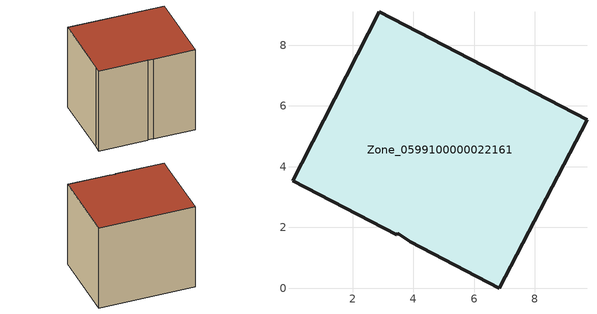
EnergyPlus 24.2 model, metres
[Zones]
Zone_0599100000022161
 floor ground (C_G): 0.33,4.11 2.89,9.1 9.72,5.54 6.83,0 3.9,1.52 3.48,1.8 3.46,1.76 0.02,3.54 z0
 wall outside (C_F): 6.83,0 9.72,5.54 2.89,9.1 0.33,4.11 0.02,3.54 3.46,1.76 3.48,1.8 3.9,1.52 6.83,0 z0:7.11
 roof outside (C_R): 2.89,9.1 0.33,4.11 0.02,3.54 3.46,1.76 3.48,1.8 3.9,1.52 6.83,0 9.72,5.54 z7.11
[BUILDING]
Pand.0599100000022161: North Axis=0; Terrain=City; Loads Convergence Tolerance Value=0.04; Temperature Convergence Tolerance Value=0.4; Solar Distribution=FullExterior; Maximum Number of Warmup Days=25; Minimum Number of Warmup Days=1
[Site:Location]
Rotterdam.The.Hague.AP_ZH_NLD Design_Conditions: Latitude=51.96; Longitude=4.45; Time Zone=1; Elevation=-4.5
[SITE:GROUNDTEMPERATURE:BUILDINGSURFACE]
18, 18, 18, 18, 18, 18, 18, 18, 18, 18, 18, 18
[MATERIAL] Thermal Absorptance=0.9; Solar Absorptance=0.7; Visible Absorptance=0.7
Name | Roughness | Thickness | Conductivity | Density | Specific Heat
G.TC.1946-1964 | MediumSmooth | 0.15 | 1 | 540 | 1210
F.TC.1946-1964 | Rough | 0.3 | 0.857143 | 1920 | 840
R.TC.1946-1964 | MediumRough | 0.2 | 0.235294 | 1500 | 1000
[CONSTRUCTION]
C_G: G.TC.1946-1964
C_F: F.TC.1946-1964
C_R: R.TC.1946-1964
[ZONE]
Zone_0599100000022161: Type=1; Multiplier=1; Ceiling Height=Autocalculate; Volume=Autocalculate; Floor Area=autocalculate; Part of Total Floor Area=Yes
[ZONEINFILTRATION:DESIGNFLOWRATE]
Infil_Zone_0599100000022161: Zone or ZoneList or Space or SpaceList=Zone_0599100000022161; Schedule=AlwaysOn; Design Flow Rate Calculation Method=Flow/Area; Flow Rate per Floor Area=0.003; Constant Term Coefficient=1; Temperature Term Coefficient=0; Velocity Term Coefficient=0; Velocity Squared Term Coefficient=0
[HVACTEMPLATE:ZONE:IDEALLOADSAIRSYSTEM]
Zone_0599100000022161: Maximum Heating Supply Air Temperature=50; Minimum Cooling Supply Air Temperature=13; Maximum Heating Supply Air Humidity Ratio=0.0156; Minimum Cooling Supply Air Humidity Ratio=0.0077; Heating Limit=NoLimit; Cooling Limit=NoLimit; Dehumidification Control Type=ConstantSensibleHeatRatio; Cooling Sensible Heat Ratio=0.7; Dehumidification Setpoint=60; Humidification Control Type=None; Humidification Setpoint=30; Outdoor Air Method=None; Outdoor Air Flow Rate per Person=0.00944; Outdoor Air Flow Rate per Zone Floor Area=0; Outdoor Air Flow Rate per Zone=0; Demand Controlled Ventilation Type=None; Outdoor Air Economizer Type=NoEconomizer; Heat Recovery Type=None; Sensible Heat Recovery Effectiveness=0.7; Latent Heat Recovery Effectiveness=0.65
[ZONECONTROL:THERMOSTAT]
ThermostatControl_Zone_0599100000022161: Zone or ZoneList=Zone_0599100000022161; Control Type Schedule=DualSetpointControlType; Control 1=Thermostat_Zone_0599100000022161; Temperature Difference Between Cutout And Setpoint=0
[THERMOSTATSETPOINT:DUALSETPOINT]
Thermostat_Zone_0599100000022161: Heating Setpoint Temperature Schedule=HeatingSetpoint_Zone_0599100000022161; Cooling Setpoint Temperature Schedule=CoolingSetpoint_Zone_0599100000022161
[SCHEDULE:COMPACT]
HeatingSetpoint_Zone_0599100000022161: Through: 12/31, For: AllDays, Until: 24:00, 21
CoolingSetpoint_Zone_0599100000022161: Through: 12/31, For: AllDays, Until: 24:00, 24
DualSetpointControlType: Through: 12/31, For: AllDays, Until: 24:00, 4
AlwaysOn: Through: 12/31, For: AllDays, Until: 24:00, 1
